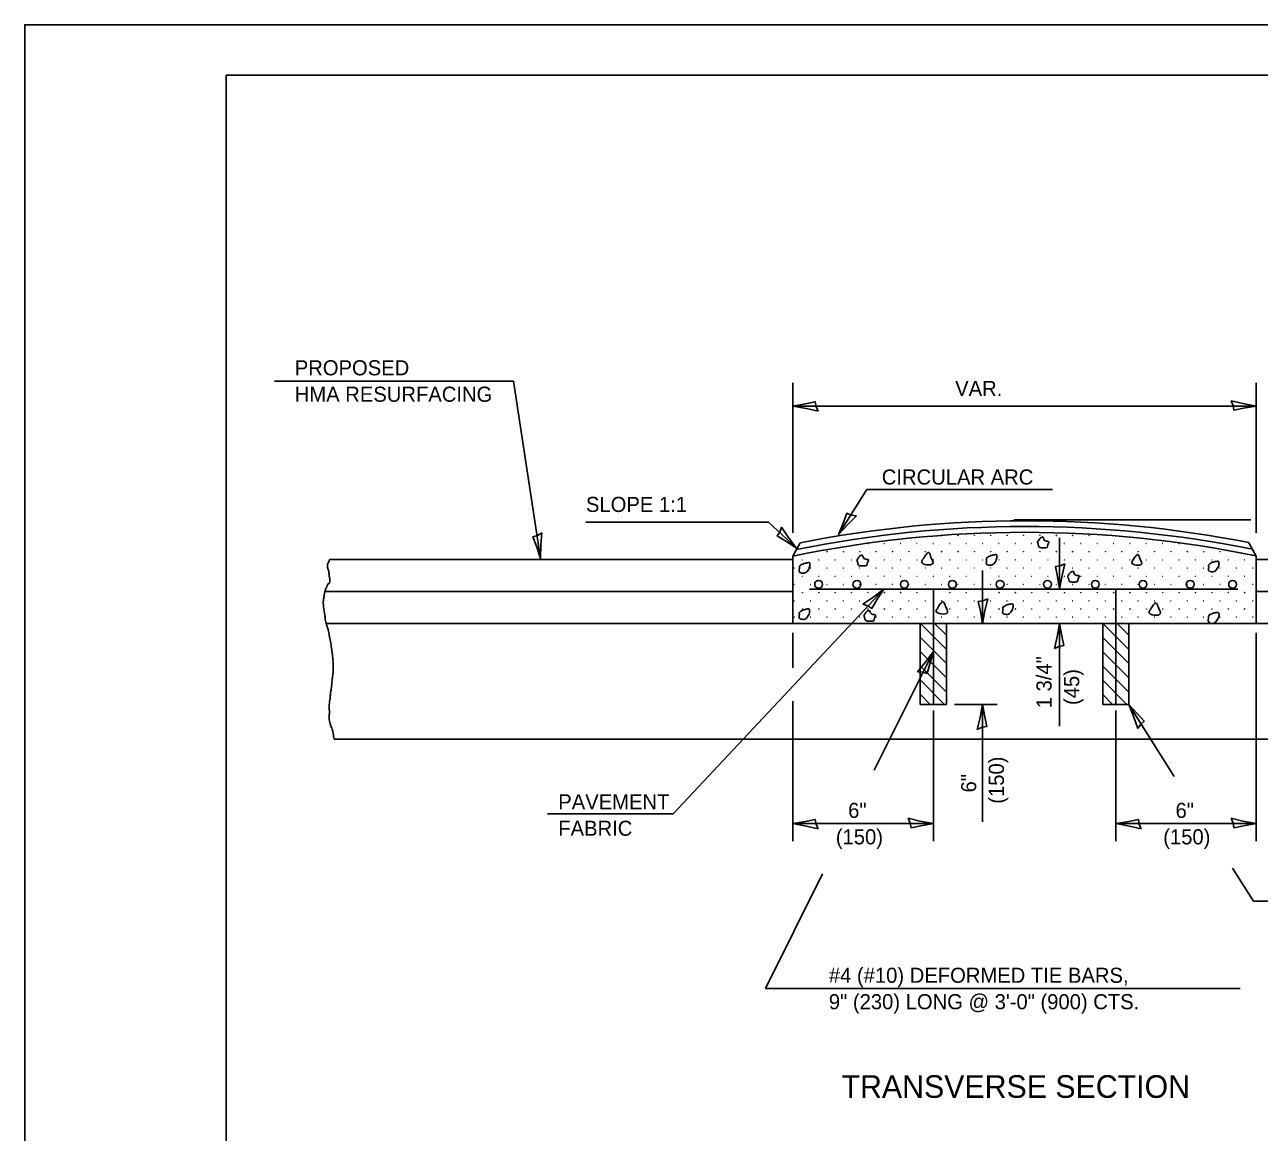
# Model space of a CAD drawing. Extents: x 99709 to 100389, y 99955 to 100395.
# Drawn here: x 99709.3 to 99954.4, y 100174.7 to 100394.7 of the extents above; entities that cross this region are included whole.
import ezdxf

# ---------------------------------------------------------------- set-up
doc = ezdxf.new("R2010")
doc.units = 0
for name, color, linetype in [('Design_PR_Back of Gutter or Curb line', 7, 'Continuous'), ('Design_PR_Roadway Dimensions', 7, 'Continuous'), ('Design_PR_Roadway Notes', 7, 'Continuous'), ('Level 11', 7, 'Continuous'), ('Level 33', 7, 'Continuous'), ('Level 43', 7, 'Continuous'), ('Level 46', 7, 'Continuous'), ('Level 49', 7, 'Continuous'), ('Removal_Items', 7, 'Continuous'), ('ROW_EX_Private Boundary Items', 7, 'Continuous'), ('Sheets_50 Reference Boundary', 7, 'Continuous'), ('Sheets_General Details', 7, 'Continuous'), ('Sheets_Printer Plotting Border', 7, 'Continuous')]:
    doc.layers.add(name, color=color, linetype=linetype)

msp = doc.modelspace()

# ---------------------------------------------------------------- linework, layer by layer
at = {"layer": 'Design_PR_Back of Gutter or Curb line'}
for p, q in [((99861.82, 100289.18), (99863.29, 100291.82)), ((99953.83, 100289.2), (99952.36, 100291.85)), ((99769.82, 100288.48), (99861.82, 100288.48)), ((99861.82, 100275.83), (99861.82, 100289.18)), ((99953.83, 100275.83), (99953.83, 100289.2)), ((99953.83, 100288.48), (100045.82, 100288.48)), ((99768.89, 100282.15), (99861.82, 100282.15)), ((99953.83, 100282.15), (100045.82, 100282.15)), ((99769.11, 100275.83), (99953.83, 100275.83)), ((99887.12, 100275.83), (99887.12, 100259.73)), ((99892.3, 100275.83), (99892.3, 100259.73)), ((99923.35, 100275.83), (99923.35, 100259.73)), ((99928.52, 100275.83), (99928.52, 100259.73)), ((99953.83, 100275.83), (100045.82, 100275.83)), ((99887.12, 100259.73), (99892.3, 100259.73)), ((99923.35, 100259.73), (99928.52, 100259.73)), ((99770.73, 100252.83), (100045.84, 100252.83))]:
    msp.add_line(p, q, dxfattribs=at)
for radius, start, end in [(229.19, 78.8156, 101.2228), (226.89, 78.3221, 101.7169)]:
    msp.add_arc((99907.9, 100067.02), radius, start, end, dxfattribs=at)
msp.add_spline([(99769.82, 100288.48), (99769.59, 100287.98), (99769.44, 100287.74), (99769.4, 100287.6), (99769.4, 100287.31), (99769.4, 100287.11), (99769.44, 100286.82), (99769.49, 100286.58), (99769.64, 100286.14), (99769.69, 100285.8), (99769.73, 100285.41), (99769.83, 100284.68), (99769.88, 100284.49), (99769.88, 100284.39), (99769.82, 100283.88), (99769.69, 100283.76), (99769.49, 100283.62), (99769.35, 100283.33), (99769.15, 100282.88), (99768.95, 100282.4), (99768.81, 100281.87), (99768.71, 100281.19), (99768.57, 100280.41), (99768.62, 100279.14), (99768.86, 100277.45), (99768.95, 100276.72), (99768.95, 100276.57), (99769.05, 100276.09), (99769.2, 100275.56), (99769.59, 100274.29), (99769.78, 100273.18), (99770.07, 100271.86), (99770.22, 100270.6), (99770.41, 100269.29), (99770.51, 100267.74), (99770.51, 100266.28), (99770.41, 100265.26), (99770.27, 100264.29), (99770.17, 100263.07), (99770.02, 100262.1), (99769.93, 100261.18), (99769.78, 100259.97), (99769.73, 100258.75), (99769.78, 100258.17), (99769.73, 100257.49), (99769.73, 100256.71), (99769.82, 100256.28), (99769.88, 100256.08), (99770.07, 100255.5), (99770.22, 100255.06), (99770.36, 100254.58), (99770.61, 100253.41), (99770.71, 100252.83)], degree=3, dxfattribs=at)
at = {"layer": 'Design_PR_Roadway Notes'}
for p, q in [((99806.36, 100323.92), (99758.88, 100323.92)), ((99811.68, 100288.73), (99806.36, 100323.92)), ((99876.53, 100302.43), (99870.89, 100293.49)), ((99876.53, 100302.43), (99913.34, 100302.43)), ((99820.72, 100295.95), (99856.95, 100295.95)), ((99856.95, 100295.95), (99862.53, 100290.77)), ((99838.03, 100237.99), (99879.9, 100282.59)), ((99889.73, 100270.22), (99877.98, 100246.67)), ((99928.52, 100259.73), (99937.56, 100245.44)), ((99813.08, 100237.99), (99838.03, 100237.99)), ((99867.72, 100226.08), (99856.36, 100203.31)), ((99949.09, 100227.2), (99953.26, 100220.62)), ((99953.26, 100220.62), (99999.66, 100220.62)), ((99950.65, 100203.31), (99856.36, 100203.31))]:
    msp.add_line(p, q, dxfattribs=at)
for points in [[(99874.44, 100297.16), (99873.41, 100297.33), (99872.55, 100297.69), (99871.86, 100295.84), (99870.89, 100293.49), (99872.72, 100295.49)], [(99859.58, 100294.94), (99859.22, 100293.96), (99858.71, 100293.18), (99860.4, 100292.15), (99862.53, 100290.77), (99860.9, 100292.94)], [(99811.97, 100293.83), (99811.08, 100293.28), (99810.19, 100292.99), (99810.88, 100291.14), (99811.68, 100288.73), (99811.76, 100291.44)], [(99875.72, 100279.66), (99876.7, 100279.3), (99877.47, 100278.79), (99878.5, 100280.47), (99879.9, 100282.59), (99877.72, 100280.98)], [(99886.57, 100266.22), (99887.61, 100266.15), (99888.5, 100265.88), (99889, 100267.79), (99889.73, 100270.22), (99888.11, 100268.05)], [(99930.31, 100254.94), (99930.91, 100255.8), (99931.6, 100256.43), (99930.23, 100257.85), (99928.52, 100259.73), (99929.54, 100257.21)]]:
    msp.add_lwpolyline(points, close=True, dxfattribs=at)
at = {"layer": 'Level 11'}
for points in [[(99911.52, 100292.99), (99910.86, 100292.68), (99910.66, 100292.37), (99910.39, 100291.89), (99910.51, 100291.55), (99910.66, 100291.01), (99911.26, 100290.82), (99911.83, 100290.81), (99912.28, 100290.92), (99912.46, 100291.42), (99912.64, 100292.02), (99911.97, 100292.19), (99911.52, 100292.96)], [(99888.67, 100289.9), (99888.21, 100289.45), (99887.64, 100288.57), (99887.38, 100288.03), (99889.6, 100287.7), (99889.24, 100288.94), (99888.74, 100289.89), (99888.66, 100289.92)], [(99864.79, 100287.86), (99864.08, 100287.72), (99863.76, 100287.6), (99863.35, 100287.38), (99863.12, 100287.1), (99863.14, 100286.73), (99863.06, 100286.19), (99863.21, 100285.95), (99863.59, 100285.8), (99864.03, 100285.79), (99864.39, 100285.92), (99864.69, 100286.22), (99864.95, 100286.61), (99865.12, 100287.07), (99865.18, 100287.38), (99865.18, 100287.7), (99864.98, 100287.9), (99864.82, 100287.88)], [(99875.67, 100289.41), (99875.01, 100289.1), (99874.81, 100288.79), (99874.54, 100288.31), (99874.67, 100287.97), (99874.81, 100287.42), (99875.41, 100287.24), (99875.98, 100287.22), (99876.44, 100287.34), (99876.61, 100287.84), (99876.8, 100288.44), (99876.12, 100288.61), (99875.67, 100289.38)], [(99901.94, 100289.45), (99901.22, 100289.31), (99900.91, 100289.19), (99900.5, 100288.97), (99900.26, 100288.69), (99900.28, 100288.32), (99900.21, 100287.78), (99900.35, 100287.54), (99900.74, 100287.39), (99901.17, 100287.38), (99901.53, 100287.51), (99901.83, 100287.81), (99902.09, 100288.2), (99902.26, 100288.67), (99902.32, 100288.97), (99902.32, 100289.29), (99902.12, 100289.49), (99901.96, 100289.48)], [(99930.24, 100289.51), (99929.84, 100289.12), (99929.34, 100288.36), (99929.12, 100287.89), (99931.05, 100287.6), (99930.74, 100288.68), (99930.31, 100289.5), (99930.23, 100289.54)], [(99946.05, 100288.14), (99945.33, 100288), (99945.02, 100287.89), (99944.61, 100287.66), (99944.37, 100287.39), (99944.39, 100287.02), (99944.32, 100286.47), (99944.46, 100286.23), (99944.85, 100286.09), (99945.29, 100286.07), (99945.65, 100286.2), (99945.95, 100286.5), (99946.2, 100286.89), (99946.38, 100287.36), (99946.43, 100287.66), (99946.43, 100287.99), (99946.24, 100288.18), (99946.07, 100288.17)], [(99917.53, 100286.21), (99916.87, 100285.89), (99916.67, 100285.59), (99916.4, 100285.11), (99916.52, 100284.77), (99916.67, 100284.23), (99917.27, 100284.04), (99917.84, 100284.02), (99918.3, 100284.14), (99918.47, 100284.64), (99918.66, 100285.24), (99917.98, 100285.41), (99917.53, 100286.18)], [(99891.56, 100280.14), (99891.09, 100279.69), (99890.53, 100278.81), (99890.27, 100278.27), (99892.49, 100277.94), (99892.13, 100279.18), (99891.63, 100280.12), (99891.54, 100280.16)], [(99933.85, 100279.91), (99933.38, 100279.47), (99932.81, 100278.58), (99932.55, 100278.04), (99934.78, 100277.71), (99934.42, 100278.95), (99933.92, 100279.9), (99933.84, 100279.94)], [(99864.76, 100278.69), (99864.05, 100278.54), (99863.73, 100278.43), (99863.32, 100278.2), (99863.09, 100277.93), (99863.1, 100277.56), (99863.03, 100277.01), (99863.18, 100276.77), (99863.56, 100276.63), (99864, 100276.62), (99864.36, 100276.74), (99864.66, 100277.05), (99864.92, 100277.43), (99865.09, 100277.9), (99865.14, 100278.2), (99865.14, 100278.53), (99864.95, 100278.73), (99864.78, 100278.71)], [(99877.06, 100278.43), (99876.41, 100278.12), (99876.21, 100277.82), (99875.94, 100277.34), (99876.06, 100276.99), (99876.21, 100276.45), (99876.81, 100276.26), (99877.38, 100276.25), (99877.83, 100276.36), (99878.01, 100276.86), (99878.19, 100277.46), (99877.52, 100277.63), (99877.06, 100278.4)], [(99905.18, 100279.69), (99904.47, 100279.55), (99904.15, 100279.43), (99903.74, 100279.2), (99903.51, 100278.93), (99903.53, 100278.56), (99903.45, 100278.02), (99903.6, 100277.78), (99903.98, 100277.63), (99904.42, 100277.61), (99904.78, 100277.75), (99905.08, 100278.05), (99905.33, 100278.43), (99905.51, 100278.9), (99905.57, 100279.2), (99905.57, 100279.53), (99905.37, 100279.73), (99905.21, 100279.71)], [(99946.02, 100277.99), (99945.3, 100277.84), (99944.99, 100277.73), (99944.58, 100277.49), (99944.34, 100277.22), (99944.36, 100276.86), (99944.29, 100276.31), (99944.43, 100276.07), (99944.7, 100275.98)], [(99945.48, 100275.95), (99945.66, 100276.02), (99945.96, 100276.32), (99946.21, 100276.7), (99946.39, 100277.18), (99946.44, 100277.47), (99946.44, 100277.8), (99946.24, 100278), (99946.08, 100277.99)]]:
    msp.add_spline(points, degree=3, dxfattribs=at)
at = {"layer": 'Level 33'}
for centre in [(99891.36, 100293.31), (99894.61, 100293.31), (99897.86, 100293.31), (99901.11, 100293.31), (99904.37, 100293.31), (99907.62, 100293.31), (99910.87, 100293.31), (99914.13, 100293.31), (99917.38, 100293.31), (99920.63, 100293.31), (99923.88, 100293.31), (99868.59, 100290.06), (99871.84, 100290.06), (99875.09, 100290.06), (99876.72, 100291.69), (99878.35, 100290.06), (99879.97, 100291.69), (99881.6, 100290.06), (99883.22, 100291.69), (99884.85, 100290.06), (99886.48, 100291.69), (99888.1, 100290.06), (99889.73, 100291.69), (99891.36, 100290.06), (99892.98, 100291.69), (99894.61, 100290.06), (99896.24, 100291.69), (99897.86, 100290.06), (99899.49, 100291.69), (99901.11, 100290.06), (99902.74, 100291.69), (99904.37, 100290.06), (99905.99, 100291.69), (99907.62, 100290.06), (99909.25, 100291.69), (99910.87, 100290.06), (99912.5, 100291.69), (99914.13, 100290.06), (99915.75, 100291.69), (99917.38, 100290.06), (99919, 100291.69), (99920.63, 100290.06), (99922.26, 100291.69), (99923.88, 100290.06), (99925.51, 100291.69), (99927.14, 100290.06), (99928.76, 100291.69), (99930.39, 100290.06), (99932.02, 100291.69), (99933.64, 100290.06), (99935.27, 100291.69), (99936.89, 100290.06), (99938.52, 100291.69), (99940.15, 100290.06), (99943.4, 100290.06), (99946.65, 100290.06), (99863.71, 100288.43), (99866.96, 100288.43), (99870.21, 100288.43), (99873.47, 100288.43), (99876.72, 100288.43), (99879.97, 100288.43), (99883.22, 100288.43), (99886.48, 100288.43), (99889.73, 100288.43), (99892.98, 100288.43), (99896.24, 100288.43), (99899.49, 100288.43), (99902.74, 100288.43), (99905.99, 100288.43), (99909.25, 100288.43), (99912.5, 100288.43), (99915.75, 100288.43), (99919, 100288.43), (99922.26, 100288.43), (99925.51, 100288.43), (99928.76, 100288.43), (99932.02, 100288.43), (99935.27, 100288.43), (99938.52, 100288.43), (99941.77, 100288.43), (99945.03, 100288.43), (99948.28, 100288.43), (99951.53, 100288.43), (99862.08, 100286.81), (99863.71, 100285.18), (99865.34, 100286.81), (99866.96, 100285.18), (99868.59, 100286.81), (99870.21, 100285.18), (99871.84, 100286.81), (99873.47, 100285.18), (99875.09, 100286.81), (99876.72, 100285.18), (99878.35, 100286.81), (99879.97, 100285.18), (99881.6, 100286.81), (99883.22, 100285.18), (99884.85, 100286.81), (99886.48, 100285.18), (99888.1, 100286.81), (99889.73, 100285.18), (99891.36, 100286.81), (99892.98, 100285.18), (99894.61, 100286.81), (99896.24, 100285.18), (99897.86, 100286.81), (99899.49, 100285.18), (99901.11, 100286.81), (99902.74, 100285.18), (99904.37, 100286.81), (99905.99, 100285.18), (99907.62, 100286.81), (99909.25, 100285.18), (99910.87, 100286.81), (99912.5, 100285.18), (99914.13, 100286.81), (99915.75, 100285.18), (99917.38, 100286.81), (99919, 100285.18), (99920.63, 100286.81), (99922.26, 100285.18), (99923.88, 100286.81), (99925.51, 100285.18), (99927.14, 100286.81), (99928.76, 100285.18), (99930.39, 100286.81), (99932.02, 100285.18), (99933.64, 100286.81), (99935.27, 100285.18), (99936.89, 100286.81), (99938.52, 100285.18), (99940.15, 100286.81), (99941.77, 100285.18), (99943.4, 100286.81), (99945.03, 100285.18), (99946.65, 100286.81), (99948.28, 100285.18), (99949.91, 100286.81), (99951.53, 100285.18), (99953.16, 100286.81), (99862.08, 100283.56), (99865.34, 100283.56), (99868.59, 100283.56), (99871.84, 100283.56), (99875.09, 100283.56), (99878.35, 100283.56), (99881.6, 100283.56), (99884.85, 100283.56), (99888.1, 100283.56), (99891.36, 100283.56), (99894.61, 100283.56), (99897.86, 100283.56), (99901.11, 100283.56), (99904.37, 100283.56), (99907.62, 100283.56), (99910.87, 100283.56), (99914.13, 100283.56), (99917.38, 100283.56), (99920.63, 100283.56), (99923.88, 100283.56), (99927.14, 100283.56), (99930.39, 100283.56), (99933.64, 100283.56), (99936.89, 100283.56), (99940.15, 100283.56), (99943.4, 100283.56), (99946.65, 100283.56), (99949.91, 100283.56), (99953.16, 100283.56), (99862.08, 100280.3), (99863.71, 100281.93), (99865.34, 100280.3), (99866.96, 100281.93), (99868.59, 100280.3), (99870.21, 100281.93), (99871.84, 100280.3), (99873.47, 100281.93), (99875.09, 100280.3), (99876.72, 100281.93), (99878.35, 100280.3), (99879.97, 100281.93), (99881.6, 100280.3), (99883.22, 100281.93), (99884.85, 100280.3), (99886.48, 100281.93), (99888.1, 100280.3), (99889.73, 100281.93), (99891.36, 100280.3), (99892.98, 100281.93), (99894.61, 100280.3), (99896.24, 100281.93), (99897.86, 100280.3), (99899.49, 100281.93), (99901.11, 100280.3), (99902.74, 100281.93), (99904.37, 100280.3), (99905.99, 100281.93), (99907.62, 100280.3), (99909.25, 100281.93), (99910.87, 100280.3), (99912.5, 100281.93), (99914.13, 100280.3), (99915.75, 100281.93), (99917.38, 100280.3), (99919, 100281.93), (99920.63, 100280.3), (99922.26, 100281.93), (99923.88, 100280.3), (99925.51, 100281.93), (99927.14, 100280.3), (99928.76, 100281.93), (99930.39, 100280.3), (99932.02, 100281.93), (99933.64, 100280.3), (99935.27, 100281.93), (99936.89, 100280.3), (99938.52, 100281.93), (99940.15, 100280.3), (99941.77, 100281.93), (99943.4, 100280.3), (99945.03, 100281.93), (99946.65, 100280.3), (99948.28, 100281.93), (99949.91, 100280.3), (99951.53, 100281.93), (99953.16, 100280.3), (99863.71, 100278.68), (99866.96, 100278.68), (99870.21, 100278.68), (99873.47, 100278.68), (99876.72, 100278.68), (99879.97, 100278.68), (99883.22, 100278.68), (99886.48, 100278.68), (99889.73, 100278.68), (99892.98, 100278.68), (99896.24, 100278.68), (99899.49, 100278.68), (99902.74, 100278.68), (99905.99, 100278.68), (99909.25, 100278.68), (99912.5, 100278.68), (99915.75, 100278.68), (99919, 100278.68), (99922.26, 100278.68), (99925.51, 100278.68), (99928.76, 100278.68), (99932.02, 100278.68), (99935.27, 100278.68), (99938.52, 100278.68), (99941.77, 100278.68), (99945.03, 100278.68), (99948.28, 100278.68), (99951.53, 100278.68), (99862.08, 100277.05), (99865.34, 100277.05), (99868.59, 100277.05), (99871.84, 100277.05), (99875.09, 100277.05), (99878.35, 100277.05), (99881.6, 100277.05), (99884.85, 100277.05), (99888.1, 100277.05), (99891.36, 100277.05), (99894.61, 100277.05), (99897.86, 100277.05), (99901.11, 100277.05), (99904.37, 100277.05), (99907.62, 100277.05), (99910.87, 100277.05), (99914.13, 100277.05), (99917.38, 100277.05), (99920.63, 100277.05), (99923.88, 100277.05), (99927.14, 100277.05), (99930.39, 100277.05), (99933.64, 100277.05), (99936.89, 100277.05), (99940.15, 100277.05), (99943.4, 100277.05), (99946.65, 100277.05), (99949.91, 100277.05), (99953.16, 100277.05)]:
    msp.add_circle(centre, 0.0115, dxfattribs=at)
at = {"layer": 'Level 43'}
for p, q in [((99861.82, 100293.78), (99861.82, 100323.59)), ((99953.83, 100293.78), (99953.83, 100323.59)), ((99861.82, 100318.99), (99953.83, 100318.99)), ((99905.69, 100296.41), (99952.74, 100296.41)), ((99914.78, 100282.66), (99914.78, 100292.79)), ((99899.47, 100275.74), (99899.47, 100286.35)), ((99914.78, 100255.42), (99914.78, 100275.83)), ((99861.82, 100273.96), (99861.82, 100266.98)), ((99953.83, 100273.96), (99953.83, 100232.54)), ((99861.82, 100260.36), (99861.82, 100232.54)), ((99889.71, 100258.55), (99889.71, 100232.54)), ((99893.91, 100259.73), (99902.36, 100259.73)), ((99899.47, 100236.43), (99899.47, 100259.77)), ((99925.94, 100258.55), (99925.94, 100232.54)), ((99889.71, 100236.05), (99861.82, 100236.05)), ((99926, 100236.05), (99953.83, 100236.05))]:
    msp.add_line(p, q, dxfattribs=at)
for points in [[(99866.82, 100317.95), (99866.41, 100318.91), (99866.26, 100319.83), (99864.32, 100319.43), (99861.82, 100318.99), (99864.49, 100318.51)], [(99948.83, 100320.04), (99949.23, 100319.08), (99949.39, 100318.16), (99951.33, 100318.56), (99953.83, 100318.99), (99951.16, 100319.48)], [(99915.83, 100287.66), (99914.87, 100287.26), (99913.95, 100287.1), (99914.35, 100285.16), (99914.78, 100282.66), (99915.27, 100285.33)], [(99900.51, 100280.73), (99899.55, 100280.33), (99898.63, 100280.17), (99899.04, 100278.24), (99899.47, 100275.74), (99899.95, 100278.4)], [(99913.74, 100270.83), (99914.7, 100271.24), (99915.62, 100271.4), (99915.22, 100273.33), (99914.78, 100275.83), (99914.3, 100273.17)], [(99898.42, 100254.77), (99899.38, 100255.18), (99900.3, 100255.33), (99899.9, 100257.27), (99899.47, 100259.77), (99898.98, 100257.1)], [(99866.82, 100235.01), (99866.41, 100235.97), (99866.26, 100236.89), (99864.32, 100236.49), (99861.82, 100236.05), (99864.49, 100235.57)], [(99884.71, 100237.1), (99885.12, 100236.14), (99885.28, 100235.22), (99887.21, 100235.62), (99889.71, 100236.05), (99887.05, 100236.54)], [(99931, 100235.01), (99930.59, 100235.97), (99930.43, 100236.89), (99928.5, 100236.49), (99926, 100236.05), (99928.67, 100235.57)], [(99948.83, 100237.1), (99949.23, 100236.14), (99949.39, 100235.22), (99951.33, 100235.62), (99953.83, 100236.05), (99951.16, 100236.54)]]:
    msp.add_lwpolyline(points, close=True, dxfattribs=at)
at = {"layer": 'Level 46'}
msp.add_arc((99907.9, 100067.02), 228.04, 78.5706, 101.4682, dxfattribs=at)
at = {"layer": 'Level 49'}
for p, q in [((99865.13, 100282.59), (99950.2, 100282.59)), ((99889.71, 100259.73), (99889.71, 100282.5)), ((99925.94, 100259.73), (99925.94, 100282.5))]:
    msp.add_line(p, q, dxfattribs=at)
at = {"layer": 'Removal_Items'}
for p, q in [((99892.3, 100270.66), (99887.13, 100275.83)), ((99892.3, 100273.49), (99889.95, 100275.83)), ((99928.53, 100270.66), (99923.35, 100275.83)), ((99928.53, 100273.49), (99926.18, 100275.83)), ((99892.3, 100267.83), (99887.13, 100273)), ((99928.53, 100267.83), (99923.35, 100273)), ((99892.3, 100265), (99887.13, 100270.18)), ((99928.53, 100265), (99923.35, 100270.18)), ((99892.3, 100262.17), (99887.13, 100267.35)), ((99928.53, 100262.17), (99923.35, 100267.35)), ((99891.92, 100259.73), (99887.13, 100264.52)), ((99928.14, 100259.73), (99923.35, 100264.52)), ((99889.09, 100259.73), (99887.13, 100261.69)), ((99925.31, 100259.73), (99923.35, 100261.69))]:
    msp.add_line(p, q, dxfattribs=at)
at = {"layer": 'ROW_EX_Private Boundary Items'}
for centre in [(99866.92, 100283.58), (99874.53, 100283.58), (99883.95, 100283.58), (99893.49, 100283.58), (99902.96, 100283.58), (99912.38, 100283.58), (99921.87, 100283.58), (99931.34, 100283.58), (99940.72, 100283.58), (99949.14, 100283.58)]:
    msp.add_circle(centre, 0.781, dxfattribs=at)
at = {"layer": 'Sheets_50 Reference Boundary'}
msp.add_lwpolyline([(99749.26, 100384.73), (100379.26, 100384.73), (100379.26, 99984.74), (99749.26, 99984.74)], close=True, dxfattribs=at)
at = {"layer": 'Sheets_General Details'}
for p, q in [((99709.26, 100394.74), (99709.26, 99954.74)), ((100389.26, 100394.74), (99709.26, 100394.74))]:
    msp.add_line(p, q, dxfattribs=at)
msp.add_lwpolyline([(99749.26, 100384.74), (100379.26, 100384.74), (100379.26, 99964.74), (99749.26, 99964.74)], close=True, dxfattribs=at)
at = {"layer": 'Sheets_Printer Plotting Border'}
msp.add_lwpolyline([(99709.26, 99954.74), (100389.26, 99954.74), (100389.26, 100394.74), (99709.26, 100394.74)], close=True, dxfattribs=at)

# ---------------------------------------------------------------- texts
at = {"layer": 'Design_PR_Roadway Dimensions'}
for s, p in [('VAR.', (99894.04, 100320.99)), ('6"', (99872.79, 100237.18)), ('6"', (99937.8, 100237.18)), ('(150)', (99870.34, 100231.93)), ('(150)', (99935.36, 100231.93))]:
    msp.add_text(s, height=3, dxfattribs=at).set_placement(p)
for s, p in [('1 3/4"', (99913.18, 100258.96)), ('(45)', (99918.68, 100259.61)), ('(150)', (99903.72, 100240)), ('6"', (99898.22, 100242.24))]:
    msp.add_text(s, height=3, rotation=90, dxfattribs=at).set_placement(p)
at = {"layer": 'Design_PR_Roadway Notes'}
for s, height, p in [('PROPOSED', 3, (99762.89, 100325.09)), ('HMA RESURFACING', 3, (99762.89, 100319.84)), ('CIRCULAR ARC', 3, (99879.47, 100303.4)), ('SLOPE 1:1', 3, (99820.72, 100297.95)), ('PAVEMENT', 3, (99815.22, 100238.88)), ('FABRIC', 3, (99815.22, 100233.63)), ('#4 (#10) DEFORMED TIE BARS,', 3, (99868.96, 100204.43)), ('9" (230) LONG @ 3\'-0" (900) CTS.', 3, (99868.96, 100199.18)), ('TRANSVERSE SECTION', 4.5, (99871.47, 100181.58))]:
    msp.add_text(s, height=height, dxfattribs=at).set_placement(p)

doc.saveas('drawing.dxf')
